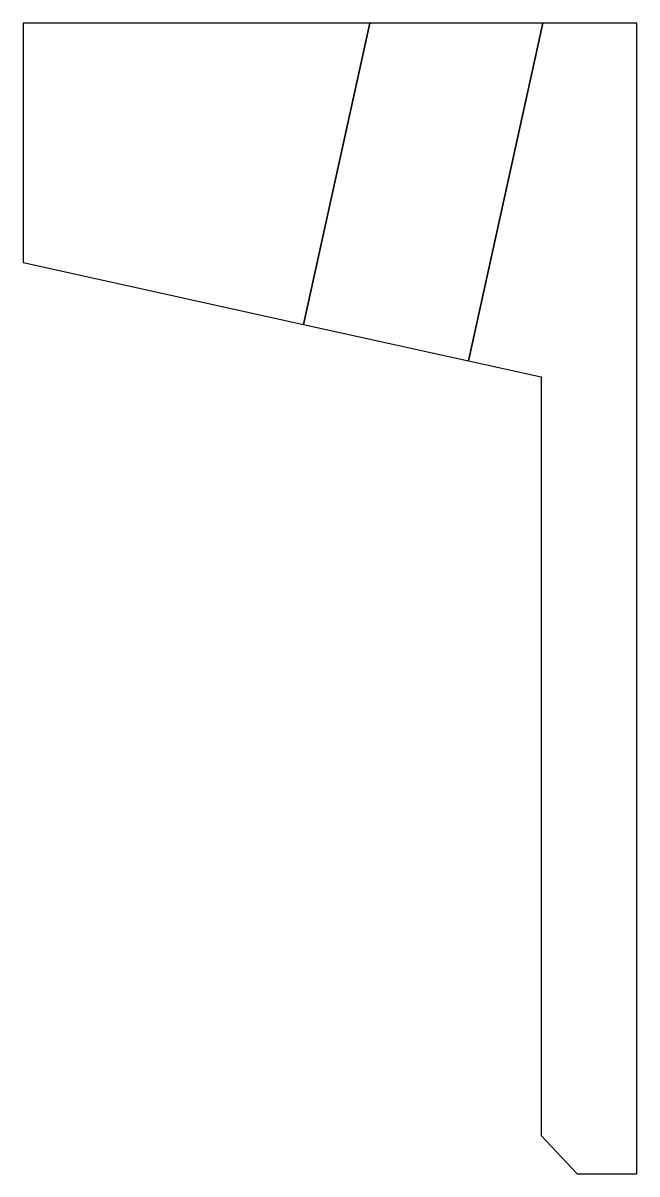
# Model space of a CAD drawing. Header units: millimetres. Extents: x -383 to -303, y -155 to -5.
import ezdxf

# ---------------------------------------------------------------- set-up
doc = ezdxf.new("R2010")
doc.units = ezdxf.units.MM
doc.layers.get('0').update_dxf_attribs({"linetype": 'CONTINUOUS'})

msp = doc.modelspace()

# ---------------------------------------------------------------- linework, layer by layer
for points in [[(-345.96, -44.27), (-337.29, -5), (-382.5, -5), (-382.5, -36.21)], [(-345.96, -44.27), (-324.47, -49.01), (-314.77, -5), (-337.29, -5)], [(-314.77, -5), (-324.47, -49.01), (-315, -51.1), (-315, -150), (-310.28, -155), (-302.5, -155), (-302.5, -5)]]:
    msp.add_lwpolyline(points, close=True)

doc.saveas('drawing.dxf')
